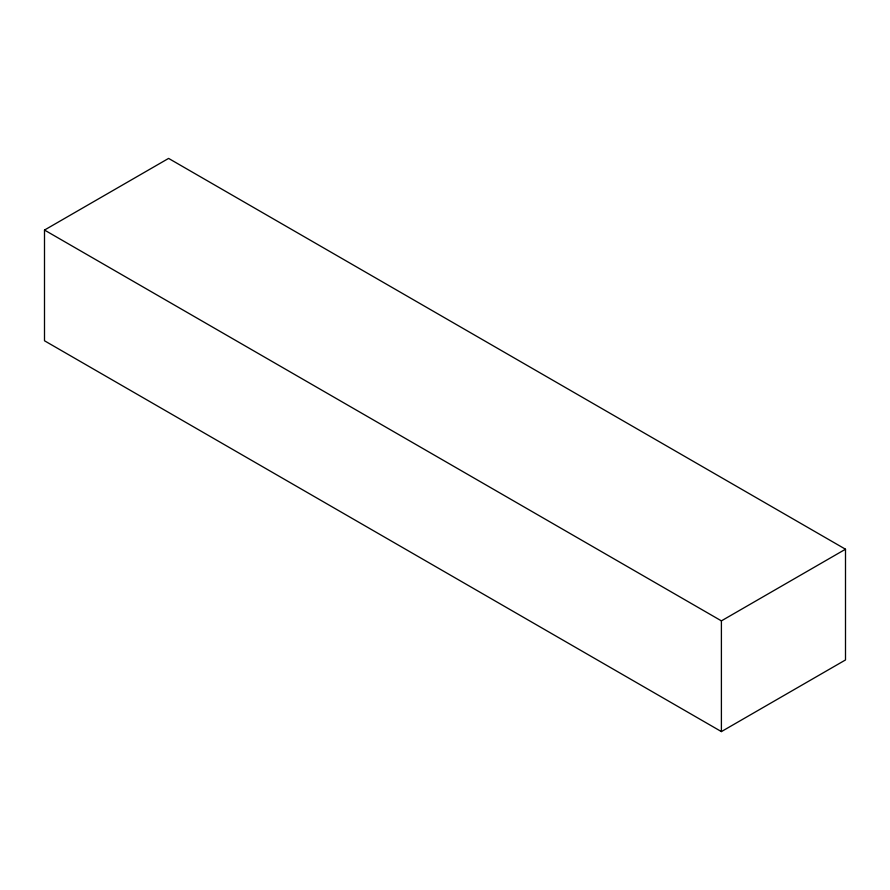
<?xml version="1.0" encoding="UTF-8"?>
<svg xmlns="http://www.w3.org/2000/svg" width="890" height="890" viewBox="0 0 890 890"><rect width="100%" height="100%" fill="white"/><g stroke="black" fill="none" stroke-linecap="round" stroke-linejoin="round"><path stroke-width="1.33" d="M44.5 230.054L168.599 158.409L845.5 549.219L845.5 659.946L721.401 731.591L44.5 340.781L44.5 230.054L721.401 620.864L845.5 549.219M721.401 620.864L721.401 731.591"/></g></svg>
